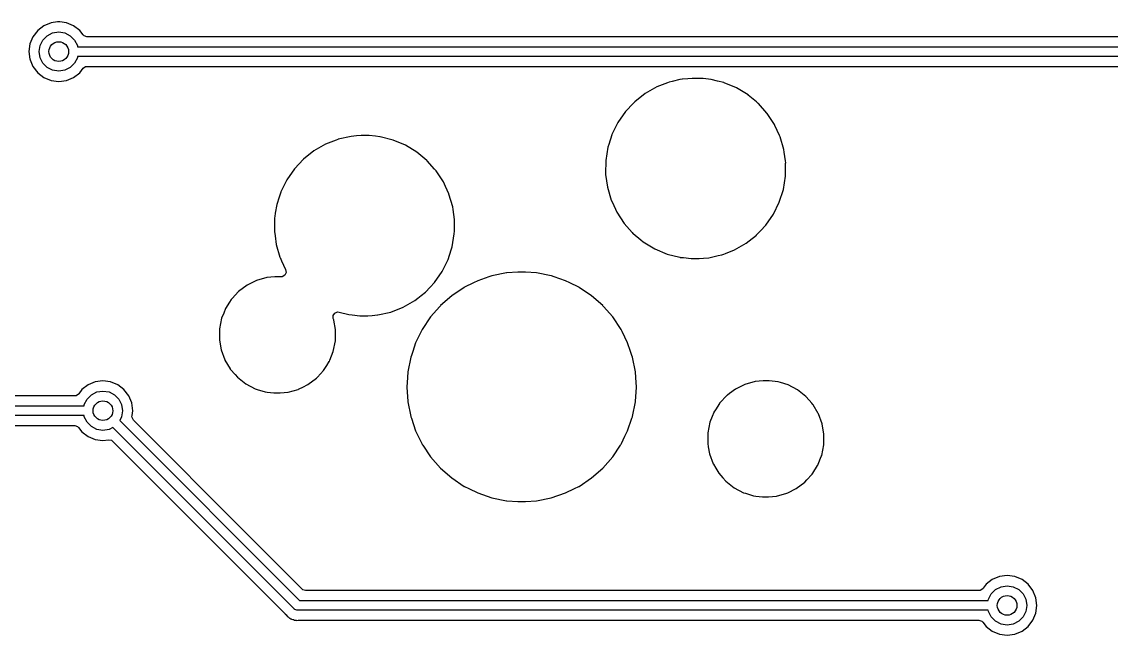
# Model space of a CAD drawing. Extents: x 0.6 to 14.8, y -5.2 to -0.6.
# Drawn here: x 4.896 to 5.768, y -2.453 to -1.962 of the extents above; entities that cross this region are included whole.
import ezdxf

# ---------------------------------------------------------------- set-up
doc = ezdxf.new("R2010")
doc.units = 0
doc.header["$MEASUREMENT"] = 0
doc.layers.add('BLACK', color=7, linetype='CONTINUOUS')

msp = doc.modelspace()

# ---------------------------------------------------------------- linework, layer by layer
at = {"layer": 'BLACK', "linetype": 'CONTINUOUS'}
for p, q in [((4.91903, -1.96319), (4.91327, -1.96557)), ((4.92419, -1.96251), (4.91903, -1.96319)), ((4.92494, -1.96241), (4.92419, -1.96251)), ((4.9252, -1.96237), (4.92494, -1.96241)), ((4.92545, -1.96241), (4.9252, -1.96237)), ((4.9262, -1.96251), (4.92545, -1.96241)), ((4.93137, -1.96319), (4.9262, -1.96251)), ((4.93712, -1.96557), (4.93137, -1.96319)), ((4.90834, -1.96936), (4.90455, -1.9743)), ((4.91327, -1.96557), (4.90834, -1.96936)), ((4.91594, -1.97348), (4.92033, -1.97124)), ((4.92033, -1.97124), (4.9252, -1.97047)), ((4.9252, -1.97047), (4.93006, -1.97124)), ((4.93006, -1.97124), (4.93445, -1.97348)), ((4.94206, -1.96936), (4.93712, -1.96557)), ((4.94475, -1.97286), (4.94206, -1.96936)), ((4.90216, -1.98005), (4.90135, -1.98622)), ((4.90455, -1.9743), (4.90216, -1.98005)), ((4.91022, -1.98135), (4.91246, -1.97696)), ((4.91246, -1.97696), (4.91594, -1.97348)), ((4.93445, -1.97348), (4.93794, -1.97696)), ((4.93794, -1.97696), (4.94017, -1.98135)), ((4.94555, -1.97365), (4.94475, -1.97286)), ((4.94784, -1.97439), (4.94555, -1.97365)), ((5.85827, -1.97439), (4.94784, -1.97439)), ((4.90135, -1.98622), (4.90216, -1.99239)), ((4.90945, -1.98622), (4.91022, -1.98135)), ((4.91022, -1.99109), (4.90945, -1.98622)), ((4.94017, -1.98135), (4.94032, -1.98228)), ((4.94032, -1.98228), (6.77621, -1.98228)), ((4.90216, -1.99239), (4.90226, -1.99263)), ((4.90226, -1.99263), (4.90238, -1.99291)), ((4.90238, -1.99291), (4.90455, -1.99814)), ((4.90455, -1.99814), (4.90834, -2.00308)), ((4.91246, -1.99548), (4.91022, -1.99109)), ((4.91594, -1.99896), (4.91246, -1.99548)), ((4.93794, -1.99548), (4.93445, -1.99896)), ((4.94017, -1.99109), (4.93794, -1.99548)), ((4.94032, -1.99016), (4.94017, -1.99109)), ((6.77621, -1.99016), (4.94032, -1.99016)), ((4.94475, -1.99958), (4.94673, -1.99821)), ((4.94673, -1.99821), (4.94784, -1.99805)), ((4.94784, -1.99805), (5.85827, -1.99805)), ((4.90834, -2.00308), (4.91327, -2.00687)), ((4.91327, -2.00687), (4.91903, -2.00925)), ((4.92033, -2.0012), (4.91594, -1.99896)), ((4.9252, -2.00197), (4.92033, -2.0012)), ((4.93006, -2.0012), (4.9252, -2.00197)), ((4.93445, -1.99896), (4.93006, -2.0012)), ((4.93137, -2.00925), (4.93712, -2.00687)), ((4.93712, -2.00687), (4.94206, -2.00308)), ((4.94206, -2.00308), (4.94475, -1.99958)), ((4.91903, -2.00925), (4.9252, -2.01007)), ((4.9252, -2.01007), (4.93137, -2.00925)), ((5.40434, -2.01447), (5.39504, -2.01979)), ((5.41284, -2.01117), (5.40434, -2.01447)), ((5.41419, -2.01064), (5.41284, -2.01117)), ((5.41432, -2.01059), (5.41419, -2.01064)), ((5.41419, -2.01064), (5.41419, -2.01064)), ((5.41678, -2.01003), (5.41432, -2.01059)), ((5.42286, -2.00866), (5.41678, -2.01003)), ((5.42477, -2.00823), (5.42286, -2.00866)), ((5.42491, -2.00821), (5.42477, -2.00823)), ((5.42916, -2.0079), (5.42491, -2.00821)), ((5.42491, -2.00821), (5.42491, -2.00821)), ((5.43273, -2.00763), (5.42916, -2.0079)), ((5.4391, -2.00763), (5.43273, -2.00763)), ((5.44136, -2.00786), (5.4391, -2.00763)), ((5.44786, -2.00852), (5.44136, -2.00786)), ((5.448, -2.00853), (5.44786, -2.00852)), ((5.44786, -2.00852), (5.44786, -2.00852)), ((5.45296, -2.00979), (5.448, -2.00853)), ((5.45799, -2.01107), (5.45296, -2.00979)), ((5.45838, -2.01117), (5.45799, -2.01107)), ((5.46826, -2.01531), (5.45838, -2.01117)), ((5.47742, -2.02087), (5.46826, -2.01531)), ((5.39504, -2.01979), (5.38663, -2.02642)), ((5.47753, -2.02096), (5.47742, -2.02087)), ((5.48422, -2.02652), (5.47753, -2.02096)), ((5.38537, -2.02775), (5.37965, -2.03383)), ((5.38663, -2.02642), (5.38537, -2.02775)), ((5.48565, -2.02771), (5.48422, -2.02652)), ((5.48575, -2.02782), (5.48565, -2.02771)), ((5.49248, -2.03537), (5.48575, -2.02782)), ((5.48575, -2.02782), (5.48575, -2.02782)), ((5.37929, -2.03422), (5.37318, -2.04302)), ((5.37965, -2.03383), (5.37929, -2.03422)), ((5.49279, -2.03571), (5.49248, -2.03537)), ((5.49287, -2.03583), (5.49279, -2.03571)), ((5.49391, -2.03742), (5.49287, -2.03583)), ((5.49287, -2.03583), (5.49287, -2.03583)), ((5.49866, -2.04466), (5.49391, -2.03742)), ((5.37318, -2.04302), (5.36844, -2.05263)), ((5.499, -2.0454), (5.49866, -2.04466)), ((5.50267, -2.05336), (5.499, -2.0454)), ((5.14751, -2.057), (5.13901, -2.06031)), ((5.14886, -2.05648), (5.14751, -2.057)), ((5.14899, -2.05643), (5.14886, -2.05648)), ((5.14886, -2.05648), (5.14886, -2.05648)), ((5.15944, -2.05406), (5.14899, -2.05643)), ((5.15958, -2.05405), (5.15944, -2.05406)), ((5.16383, -2.05374), (5.15958, -2.05405)), ((5.15958, -2.05405), (5.15958, -2.05405)), ((5.1674, -2.05347), (5.16383, -2.05374)), ((5.17378, -2.05347), (5.1674, -2.05347)), ((5.17892, -2.05399), (5.17378, -2.05347)), ((5.18253, -2.05435), (5.17892, -2.05399)), ((5.18267, -2.05437), (5.18253, -2.05435)), ((5.18253, -2.05435), (5.18253, -2.05435)), ((5.19305, -2.057), (5.18267, -2.05437)), ((5.20293, -2.06115), (5.19305, -2.057)), ((5.3684, -2.05277), (5.36592, -2.06051)), ((5.36844, -2.05263), (5.3684, -2.05277)), ((5.50314, -2.05439), (5.50267, -2.05336)), ((5.50614, -2.06468), (5.50314, -2.05439)), ((5.12971, -2.06562), (5.1213, -2.07226)), ((5.13901, -2.06031), (5.12971, -2.06562)), ((5.21209, -2.0667), (5.20293, -2.06115)), ((5.2122, -2.06679), (5.21209, -2.0667)), ((5.22015, -2.0734), (5.2122, -2.06679)), ((5.36518, -2.06283), (5.36346, -2.0734)), ((5.36592, -2.06051), (5.36518, -2.06283)), ((5.50641, -2.06663), (5.50614, -2.06468)), ((5.50736, -2.07366), (5.50641, -2.06663)), ((5.1213, -2.07226), (5.11396, -2.08006)), ((5.22033, -2.07355), (5.22015, -2.0734)), ((5.22042, -2.07366), (5.22033, -2.07355)), ((5.22624, -2.08018), (5.22042, -2.07366)), ((5.22042, -2.07366), (5.22042, -2.07366)), ((5.36346, -2.0734), (5.36332, -2.08411)), ((5.50759, -2.07529), (5.50736, -2.07366)), ((5.50745, -2.08557), (5.50758, -2.07543)), ((5.50758, -2.07543), (5.50759, -2.07529)), ((5.11396, -2.08006), (5.10785, -2.08886)), ((5.22746, -2.08154), (5.22624, -2.08018)), ((5.22914, -2.08411), (5.22746, -2.08154)), ((5.23333, -2.0905), (5.22914, -2.08411)), ((5.36332, -2.08411), (5.36334, -2.08426)), ((5.36334, -2.08426), (5.36338, -2.08459)), ((5.36334, -2.08426), (5.36334, -2.08426)), ((5.36338, -2.08459), (5.36476, -2.09473)), ((5.50745, -2.086), (5.50745, -2.08557)), ((5.10785, -2.08886), (5.10312, -2.09847)), ((5.23507, -2.09428), (5.23333, -2.0905)), ((5.23774, -2.10006), (5.23507, -2.09428)), ((5.50572, -2.09657), (5.50745, -2.086)), ((5.10176, -2.1027), (5.09985, -2.10867)), ((5.10307, -2.0986), (5.10176, -2.1027)), ((5.10312, -2.09847), (5.10307, -2.0986)), ((5.23782, -2.10023), (5.23774, -2.10006)), ((5.24081, -2.11051), (5.23782, -2.10023)), ((5.36476, -2.09473), (5.36776, -2.10501)), ((5.50246, -2.10677), (5.50572, -2.09657)), ((5.09985, -2.10867), (5.09873, -2.11552)), ((5.24108, -2.11251), (5.24081, -2.11051)), ((5.36776, -2.10501), (5.36782, -2.10514)), ((5.36782, -2.10514), (5.36782, -2.10514)), ((5.36782, -2.10514), (5.36873, -2.10711)), ((5.36873, -2.10711), (5.37224, -2.11474)), ((5.49772, -2.11638), (5.50246, -2.10677)), ((5.09813, -2.11938), (5.09809, -2.12199)), ((5.09832, -2.11809), (5.09813, -2.11924)), ((5.09813, -2.11924), (5.09813, -2.11938)), ((5.09813, -2.11938), (5.09813, -2.11938)), ((5.09873, -2.11552), (5.09832, -2.11809)), ((5.24217, -2.12047), (5.24108, -2.11251)), ((5.24226, -2.12113), (5.24217, -2.12047)), ((5.37224, -2.11474), (5.37812, -2.1237)), ((5.49161, -2.12518), (5.49772, -2.11638)), ((5.09809, -2.12199), (5.09799, -2.12995)), ((5.24214, -2.1301), (5.24226, -2.12127)), ((5.24226, -2.12127), (5.24226, -2.12113)), ((5.37812, -2.1237), (5.37821, -2.1238)), ((5.37821, -2.1238), (5.37821, -2.1238)), ((5.37821, -2.1238), (5.38471, -2.13108)), ((5.48428, -2.13298), (5.4877, -2.12934)), ((5.4877, -2.12934), (5.49152, -2.12529)), ((5.49152, -2.12529), (5.49161, -2.12518)), ((5.49152, -2.12529), (5.49152, -2.12529)), ((5.09799, -2.12995), (5.09801, -2.13009)), ((5.09801, -2.13009), (5.09801, -2.13009)), ((5.09801, -2.13009), (5.0985, -2.13374)), ((5.0985, -2.13374), (5.09943, -2.14056)), ((5.2404, -2.14241), (5.24207, -2.1321)), ((5.24207, -2.1321), (5.24209, -2.13198)), ((5.24209, -2.13198), (5.24212, -2.13184)), ((5.24209, -2.13198), (5.24209, -2.13198)), ((5.24212, -2.13184), (5.24214, -2.1301)), ((5.38471, -2.13108), (5.38525, -2.13169)), ((5.38525, -2.13169), (5.38536, -2.13178)), ((5.38536, -2.13178), (5.38536, -2.13178)), ((5.38536, -2.13178), (5.39157, -2.13694)), ((5.39157, -2.13694), (5.39348, -2.13854)), ((5.47586, -2.13961), (5.47831, -2.13768)), ((5.47831, -2.13768), (5.48416, -2.13307)), ((5.48416, -2.13307), (5.48428, -2.13298)), ((5.09943, -2.14056), (5.10243, -2.15085)), ((5.23713, -2.15261), (5.23961, -2.14486)), ((5.23961, -2.14486), (5.24035, -2.14255)), ((5.24035, -2.14255), (5.2404, -2.14241)), ((5.39348, -2.13854), (5.40264, -2.14409)), ((5.40264, -2.14409), (5.41252, -2.14824)), ((5.45945, -2.1477), (5.46656, -2.14493)), ((5.46656, -2.14493), (5.47586, -2.13961)), ((5.10243, -2.15085), (5.10249, -2.15098)), ((5.10249, -2.15098), (5.10249, -2.15098)), ((5.10249, -2.15098), (5.10368, -2.15356)), ((5.10368, -2.15356), (5.10692, -2.16057)), ((5.23239, -2.16222), (5.23713, -2.15261)), ((5.41252, -2.14824), (5.4229, -2.15087)), ((5.4229, -2.15087), (5.42305, -2.15089)), ((5.42305, -2.15089), (5.42305, -2.15089)), ((5.42305, -2.15089), (5.42561, -2.15114)), ((5.42561, -2.15114), (5.4318, -2.15177)), ((5.4318, -2.15177), (5.43817, -2.15177)), ((5.43817, -2.15177), (5.44174, -2.1515)), ((5.44174, -2.1515), (5.44599, -2.15119)), ((5.44599, -2.15119), (5.44613, -2.15118)), ((5.44599, -2.15119), (5.44599, -2.15119)), ((5.44613, -2.15118), (5.45345, -2.14952)), ((5.45345, -2.14952), (5.45644, -2.14884)), ((5.45644, -2.14884), (5.45658, -2.14881)), ((5.45658, -2.14881), (5.45797, -2.14827)), ((5.45797, -2.14827), (5.45945, -2.1477)), ((5.10747, -2.16308), (5.10645, -2.16526)), ((5.10692, -2.16057), (5.10699, -2.1607)), ((5.10699, -2.1607), (5.10701, -2.16072)), ((5.10701, -2.16072), (5.10747, -2.16308)), ((5.22629, -2.17102), (5.23239, -2.16222)), ((5.28405, -2.16338), (5.27226, -2.16572)), ((5.28418, -2.16337), (5.28405, -2.16338)), ((5.29299, -2.16279), (5.28418, -2.16337)), ((5.28418, -2.16337), (5.28418, -2.16337)), ((5.29305, -2.16279), (5.29299, -2.16279)), ((5.29299, -2.16279), (5.29299, -2.16279)), ((5.29906, -2.16279), (5.29305, -2.16279)), ((5.29912, -2.16279), (5.29906, -2.16279)), ((5.30793, -2.16337), (5.29912, -2.16279)), ((5.29912, -2.16279), (5.29912, -2.16279)), ((5.30806, -2.16338), (5.30793, -2.16337)), ((5.30793, -2.16337), (5.30793, -2.16337)), ((5.31985, -2.16572), (5.30806, -2.16338)), ((5.07604, -2.17316), (5.06919, -2.17827)), ((5.0837, -2.16938), (5.07604, -2.17316)), ((5.09192, -2.16706), (5.0837, -2.16938)), ((5.09826, -2.16648), (5.09192, -2.16706)), ((5.10319, -2.16648), (5.09826, -2.16648)), ((5.10331, -2.16649), (5.10319, -2.16648)), ((5.10337, -2.1665), (5.10331, -2.16649)), ((5.10434, -2.16643), (5.10337, -2.1665)), ((5.10645, -2.16526), (5.10434, -2.16643)), ((5.22278, -2.17474), (5.22619, -2.17112)), ((5.22619, -2.17112), (5.22629, -2.17102)), ((5.22619, -2.17112), (5.22619, -2.17112)), ((5.25751, -2.17124), (5.25019, -2.17485)), ((5.26087, -2.16959), (5.25751, -2.17124)), ((5.2699, -2.16652), (5.26087, -2.16959)), ((5.27213, -2.16576), (5.2699, -2.16652)), ((5.27226, -2.16572), (5.27213, -2.16576)), ((5.27213, -2.16576), (5.27213, -2.16576)), ((5.31997, -2.16576), (5.31985, -2.16572)), ((5.32221, -2.16652), (5.31997, -2.16576)), ((5.31997, -2.16576), (5.31997, -2.16576)), ((5.33124, -2.16959), (5.32221, -2.16652)), ((5.33459, -2.17124), (5.33124, -2.16959)), ((5.34191, -2.17485), (5.33459, -2.17124)), ((5.06907, -2.1784), (5.06431, -2.18355)), ((5.06919, -2.17827), (5.06907, -2.1784)), ((5.21294, -2.18356), (5.21552, -2.18152)), ((5.21552, -2.18152), (5.21895, -2.17882)), ((5.21895, -2.17882), (5.22278, -2.17474)), ((5.24008, -2.18159), (5.23104, -2.18952)), ((5.25008, -2.17491), (5.24008, -2.18159)), ((5.25019, -2.17485), (5.25008, -2.17491)), ((5.25019, -2.17485), (5.25019, -2.17485)), ((5.34203, -2.17491), (5.34191, -2.17485)), ((5.34191, -2.17485), (5.34191, -2.17485)), ((5.35203, -2.18159), (5.34203, -2.17491)), ((5.36107, -2.18952), (5.35203, -2.18159)), ((5.06206, -2.18666), (5.05884, -2.19177)), ((5.0633, -2.18469), (5.06206, -2.18666)), ((5.06339, -2.18454), (5.0633, -2.18469)), ((5.0633, -2.18469), (5.0633, -2.18469)), ((5.06431, -2.18355), (5.06339, -2.18454)), ((5.20124, -2.19077), (5.21054, -2.18545)), ((5.21054, -2.18545), (5.21294, -2.18356)), ((5.23048, -2.19015), (5.22311, -2.19856)), ((5.23095, -2.18962), (5.23048, -2.19015)), ((5.23104, -2.18952), (5.23095, -2.18962)), ((5.36116, -2.18962), (5.36107, -2.18952)), ((5.36163, -2.19015), (5.36116, -2.18962)), ((5.369, -2.19856), (5.36163, -2.19015)), ((5.05737, -2.19544), (5.05567, -2.1997)), ((5.05877, -2.19193), (5.05737, -2.19544)), ((5.05884, -2.19177), (5.05877, -2.19193)), ((5.05877, -2.19193), (5.05877, -2.19193)), ((5.14504, -2.19744), (5.14637, -2.19544)), ((5.14513, -2.19985), (5.14504, -2.19744)), ((5.14637, -2.19544), (5.14863, -2.1946)), ((5.14863, -2.1946), (5.14975, -2.19472)), ((5.14975, -2.19472), (5.15757, -2.19671)), ((5.15757, -2.19671), (5.15772, -2.19672)), ((5.15772, -2.19672), (5.15772, -2.19672)), ((5.15772, -2.19672), (5.16028, -2.19698)), ((5.16028, -2.19698), (5.16647, -2.1976)), ((5.16647, -2.1976), (5.17284, -2.1976)), ((5.17284, -2.1976), (5.17641, -2.19734)), ((5.17641, -2.19734), (5.18066, -2.19702)), ((5.18066, -2.19702), (5.1808, -2.19701)), ((5.18066, -2.19702), (5.18066, -2.19702)), ((5.1808, -2.19701), (5.19125, -2.19465)), ((5.19125, -2.19465), (5.20124, -2.19077)), ((5.22311, -2.19856), (5.21642, -2.20856)), ((5.37568, -2.20856), (5.369, -2.19856)), ((5.054, -2.20808), (5.05395, -2.21233)), ((5.05567, -2.1997), (5.054, -2.20808)), ((5.14551, -2.20088), (5.14513, -2.19985)), ((5.14554, -2.20105), (5.14551, -2.20088)), ((5.14683, -2.20856), (5.14554, -2.20105)), ((5.05394, -2.21299), (5.05389, -2.21662)), ((5.05389, -2.21662), (5.05392, -2.2168)), ((5.05392, -2.2168), (5.05429, -2.21891)), ((5.05392, -2.2168), (5.05392, -2.2168)), ((5.05395, -2.21233), (5.05394, -2.21299)), ((5.14696, -2.20929), (5.14683, -2.20856)), ((5.14684, -2.21784), (5.14694, -2.21033)), ((5.14694, -2.21033), (5.14695, -2.20947)), ((5.14695, -2.20947), (5.14696, -2.20929)), ((5.14695, -2.20947), (5.14695, -2.20947)), ((5.21555, -2.21034), (5.2111, -2.21935)), ((5.21637, -2.20868), (5.21555, -2.21034)), ((5.21642, -2.20856), (5.21637, -2.20868)), ((5.21637, -2.20868), (5.21637, -2.20868)), ((5.37574, -2.20868), (5.37568, -2.20856)), ((5.37656, -2.21034), (5.37574, -2.20868)), ((5.37574, -2.20868), (5.37574, -2.20868)), ((5.381, -2.21935), (5.37656, -2.21034)), ((5.05429, -2.21891), (5.05534, -2.22504)), ((5.05534, -2.22504), (5.0583, -2.23305)), ((5.14518, -2.22621), (5.14684, -2.21784)), ((5.2111, -2.21935), (5.20878, -2.22621)), ((5.38333, -2.22621), (5.381, -2.21935)), ((5.0583, -2.23305), (5.05839, -2.2332)), ((5.05839, -2.2332), (5.05839, -2.2332)), ((5.05839, -2.2332), (5.06246, -2.24005)), ((5.13988, -2.23753), (5.14192, -2.2343)), ((5.14192, -2.2343), (5.14201, -2.23415)), ((5.14201, -2.23415), (5.14239, -2.2332)), ((5.14239, -2.2332), (5.14511, -2.22638)), ((5.14511, -2.22638), (5.14518, -2.22621)), ((5.20724, -2.23074), (5.20489, -2.24254)), ((5.2077, -2.22939), (5.20724, -2.23074)), ((5.20878, -2.22621), (5.2077, -2.22939)), ((5.38441, -2.22939), (5.38333, -2.22621)), ((5.38487, -2.23074), (5.38441, -2.22939)), ((5.38722, -2.24254), (5.38487, -2.23074)), ((5.06246, -2.24005), (5.06266, -2.24039)), ((5.06266, -2.24039), (5.06278, -2.24053)), ((5.06278, -2.24053), (5.06278, -2.24053)), ((5.06278, -2.24053), (5.06652, -2.24479)), ((5.13255, -2.24668), (5.13733, -2.2415)), ((5.13733, -2.2415), (5.13745, -2.24137)), ((5.13733, -2.2415), (5.13733, -2.2415)), ((5.13745, -2.24137), (5.13988, -2.23753)), ((5.20488, -2.24266), (5.20434, -2.25101)), ((5.20489, -2.24254), (5.20488, -2.24266)), ((5.20488, -2.24266), (5.20488, -2.24266)), ((5.38722, -2.24266), (5.38722, -2.24254)), ((5.38777, -2.25101), (5.38722, -2.24266)), ((5.38722, -2.24266), (5.38722, -2.24266)), ((4.95446, -2.25059), (4.94871, -2.25297)), ((4.96063, -2.24978), (4.95446, -2.25059)), ((4.9668, -2.25059), (4.96063, -2.24978)), ((4.97255, -2.25297), (4.9668, -2.25059)), ((5.06652, -2.24479), (5.0683, -2.24681)), ((5.0683, -2.24681), (5.075, -2.2521)), ((5.12481, -2.25275), (5.13166, -2.24764)), ((5.13166, -2.24764), (5.13255, -2.24668)), ((5.20434, -2.25101), (5.20411, -2.25454)), ((5.388, -2.25454), (5.38777, -2.25101)), ((5.48318, -2.25023), (5.47496, -2.25255)), ((5.48952, -2.24965), (5.48318, -2.25023)), ((5.49445, -2.24965), (5.48952, -2.24965)), ((5.49924, -2.25021), (5.49445, -2.24965)), ((5.50121, -2.25044), (5.49924, -2.25021)), ((5.50139, -2.25047), (5.50121, -2.25044)), ((5.50121, -2.25044), (5.50121, -2.25044)), ((5.50156, -2.25052), (5.50139, -2.25047)), ((5.50353, -2.25113), (5.50156, -2.25052)), ((5.50156, -2.25052), (5.50156, -2.25052)), ((5.50955, -2.253), (5.50353, -2.25113)), ((4.94108, -2.26027), (4.93909, -2.26163)), ((4.94124, -2.26005), (4.94108, -2.26027)), ((4.94377, -2.25676), (4.94124, -2.26005)), ((4.94871, -2.25297), (4.94377, -2.25676)), ((4.95137, -2.26088), (4.95576, -2.25864)), ((4.95576, -2.25864), (4.96063, -2.25787)), ((4.96063, -2.25787), (4.9655, -2.25864)), ((4.9655, -2.25864), (4.96989, -2.26088)), ((4.97749, -2.25676), (4.97255, -2.25297)), ((4.98128, -2.2617), (4.97749, -2.25676)), ((5.075, -2.2521), (5.08256, -2.25608)), ((5.08256, -2.25608), (5.08418, -2.25658)), ((5.08418, -2.25658), (5.09055, -2.25856)), ((5.09055, -2.25856), (5.09055, -2.25856)), ((5.09055, -2.25856), (5.09072, -2.25861)), ((5.09072, -2.25861), (5.0909, -2.25863)), ((5.0909, -2.25863), (5.0909, -2.25863)), ((5.0909, -2.25863), (5.09232, -2.2588)), ((5.09232, -2.2588), (5.09766, -2.25943)), ((5.09766, -2.25943), (5.10259, -2.25943)), ((5.10259, -2.25943), (5.10893, -2.25885)), ((5.10893, -2.25885), (5.11715, -2.25653)), ((5.11715, -2.25653), (5.11736, -2.25643)), ((5.11736, -2.25643), (5.12119, -2.25454)), ((5.12119, -2.25454), (5.12437, -2.25297)), ((5.12437, -2.25297), (5.12481, -2.25275)), ((5.20411, -2.25454), (5.20411, -2.25467)), ((5.20411, -2.25467), (5.20488, -2.26631)), ((5.38723, -2.26631), (5.38799, -2.25467)), ((5.38799, -2.25467), (5.388, -2.25454)), ((5.46252, -2.25989), (5.46094, -2.26107)), ((5.4673, -2.25632), (5.46252, -2.25989)), ((5.47378, -2.25313), (5.4673, -2.25632)), ((5.4748, -2.25263), (5.47378, -2.25313)), ((5.47496, -2.25255), (5.4748, -2.25263)), ((5.4748, -2.25263), (5.4748, -2.25263)), ((5.5171, -2.25698), (5.50955, -2.253)), ((5.52381, -2.26226), (5.5171, -2.25698)), ((4.93799, -2.26179), (4.63701, -2.26179)), ((4.93909, -2.26163), (4.93799, -2.26179)), ((4.94551, -2.26969), (4.94565, -2.26876)), ((4.94565, -2.26876), (4.94789, -2.26437)), ((4.94789, -2.26437), (4.95137, -2.26088)), ((4.96989, -2.26088), (4.97337, -2.26437)), ((4.97337, -2.26437), (4.97561, -2.26876)), ((4.97561, -2.26876), (4.97638, -2.27362)), ((4.98366, -2.26745), (4.98128, -2.2617)), ((4.98448, -2.27362), (4.98366, -2.26745)), ((5.20488, -2.26631), (5.20489, -2.26654)), ((5.20489, -2.26654), (5.20724, -2.27834)), ((5.38487, -2.27834), (5.38722, -2.26654)), ((5.38722, -2.26654), (5.38723, -2.26631)), ((5.45456, -2.26786), (5.45138, -2.27289)), ((5.45465, -2.26771), (5.45456, -2.26786)), ((5.45456, -2.26786), (5.45456, -2.26786)), ((5.45489, -2.26745), (5.45465, -2.26771)), ((5.46033, -2.26157), (5.45489, -2.26745)), ((5.46045, -2.26143), (5.46033, -2.26157)), ((5.46094, -2.26107), (5.46045, -2.26143)), ((5.52393, -2.2624), (5.52381, -2.26226)), ((5.52859, -2.26771), (5.52393, -2.2624)), ((5.52944, -2.26869), (5.52859, -2.26771)), ((5.52954, -2.26884), (5.52944, -2.26869)), ((5.53372, -2.27587), (5.52954, -2.26884)), ((5.52954, -2.26884), (5.52954, -2.26884)), ((4.94551, -2.27756), (4.38189, -2.27756)), ((4.38352, -2.26969), (4.94551, -2.26969)), ((4.94565, -2.27849), (4.94551, -2.27756)), ((4.97638, -2.27362), (4.97561, -2.27849)), ((4.9839, -2.278), (4.98397, -2.27745)), ((4.98397, -2.27745), (4.98448, -2.27362)), ((5.45003, -2.2751), (5.44874, -2.27834)), ((5.4501, -2.27493), (5.45003, -2.2751)), ((5.45003, -2.2751), (5.45003, -2.2751)), ((5.45138, -2.27289), (5.4501, -2.27493)), ((5.53381, -2.27603), (5.53372, -2.27587)), ((5.53372, -2.27587), (5.53372, -2.27587)), ((5.53677, -2.28404), (5.53381, -2.27603)), ((4.44902, -2.28545), (4.93799, -2.28545)), ((4.93799, -2.28545), (4.94028, -2.2862)), ((4.94028, -2.2862), (4.94108, -2.28698)), ((4.94789, -2.28288), (4.94565, -2.27849)), ((4.95137, -2.28636), (4.94789, -2.28288)), ((4.95576, -2.2886), (4.95137, -2.28636)), ((4.97561, -2.27849), (4.97407, -2.2815)), ((4.97407, -2.2815), (5.1181, -2.42553)), ((4.98391, -2.27912), (4.9839, -2.278)), ((4.98501, -2.28127), (4.98391, -2.27912)), ((5.07629, -2.37255), (4.98501, -2.28127)), ((5.20724, -2.27834), (5.20728, -2.27846)), ((5.20728, -2.27846), (5.20728, -2.27846)), ((5.20728, -2.27846), (5.20771, -2.27974)), ((5.20771, -2.27974), (5.2111, -2.28973)), ((5.381, -2.28973), (5.38439, -2.27974)), ((5.38439, -2.27974), (5.38483, -2.27846)), ((5.38483, -2.27846), (5.38487, -2.27834)), ((5.38483, -2.27846), (5.38483, -2.27846)), ((5.44693, -2.28286), (5.44526, -2.29124)), ((5.44874, -2.27834), (5.44693, -2.28286)), ((5.53822, -2.29246), (5.53677, -2.28404)), ((4.94108, -2.28698), (4.94377, -2.29048)), ((4.94377, -2.29048), (4.94871, -2.29427)), ((4.94871, -2.29427), (4.95446, -2.29666)), ((4.96063, -2.28937), (4.95576, -2.2886)), ((4.9655, -2.2886), (4.96063, -2.28937)), ((4.96851, -2.28707), (4.9655, -2.2886)), ((5.11369, -2.43225), (4.96851, -2.28707)), ((5.2111, -2.28973), (5.21327, -2.29412)), ((5.21327, -2.29412), (5.21615, -2.29996)), ((5.37604, -2.29978), (5.37884, -2.29412)), ((5.37884, -2.29412), (5.381, -2.28973)), ((5.44524, -2.29285), (5.44517, -2.2982)), ((5.44526, -2.29124), (5.44524, -2.29285)), ((5.5381, -2.301), (5.53818, -2.29529)), ((5.53818, -2.29529), (5.53821, -2.29264)), ((5.53821, -2.29264), (5.53822, -2.29246)), ((5.53821, -2.29264), (5.53821, -2.29264)), ((4.95446, -2.29666), (4.96063, -2.29747)), ((4.96063, -2.29747), (4.96501, -2.29689)), ((4.96501, -2.29689), (4.96738, -2.29733)), ((4.96738, -2.29733), (4.96828, -2.298)), ((4.96828, -2.298), (5.10662, -2.43634)), ((5.21615, -2.29996), (5.21642, -2.30051)), ((5.21642, -2.30051), (5.21649, -2.30062)), ((5.21649, -2.30062), (5.21649, -2.30062)), ((5.21649, -2.30062), (5.21687, -2.30118)), ((5.21687, -2.30118), (5.22311, -2.31051)), ((5.369, -2.31051), (5.37524, -2.30118)), ((5.37524, -2.30118), (5.37561, -2.30062)), ((5.37561, -2.30062), (5.37568, -2.30051)), ((5.37561, -2.30062), (5.37561, -2.30062)), ((5.37568, -2.30051), (5.37596, -2.29996)), ((5.37596, -2.29996), (5.37604, -2.29978)), ((5.44517, -2.2982), (5.44515, -2.29978)), ((5.44515, -2.29978), (5.44518, -2.29996)), ((5.44518, -2.29996), (5.44561, -2.30243)), ((5.44518, -2.29996), (5.44518, -2.29996)), ((5.44561, -2.30243), (5.4466, -2.3082)), ((5.53644, -2.30938), (5.5381, -2.301)), ((5.22311, -2.31051), (5.23104, -2.31956)), ((5.36107, -2.31956), (5.369, -2.31051)), ((5.4466, -2.3082), (5.44955, -2.31622)), ((5.53365, -2.31637), (5.53603, -2.31041)), ((5.53603, -2.31041), (5.53644, -2.30938)), ((5.23104, -2.31956), (5.24008, -2.32749)), ((5.35203, -2.32749), (5.36107, -2.31956)), ((5.44955, -2.31622), (5.44965, -2.31637)), ((5.44965, -2.31637), (5.44965, -2.31637)), ((5.44965, -2.31637), (5.45154, -2.31956)), ((5.45154, -2.31956), (5.45392, -2.32356)), ((5.52924, -2.3237), (5.53318, -2.31746)), ((5.53318, -2.31746), (5.53327, -2.31731)), ((5.53327, -2.31731), (5.53365, -2.31637)), ((5.24008, -2.32749), (5.25008, -2.33417)), ((5.34203, -2.33417), (5.35203, -2.32749)), ((5.45392, -2.32356), (5.45404, -2.32369)), ((5.45404, -2.32369), (5.45404, -2.32369)), ((5.45404, -2.32369), (5.4573, -2.3274)), ((5.4573, -2.3274), (5.45955, -2.32998)), ((5.45955, -2.32998), (5.46626, -2.33527)), ((5.52292, -2.33081), (5.5245, -2.32909)), ((5.5245, -2.32909), (5.52859, -2.32467)), ((5.52859, -2.32467), (5.52871, -2.32454)), ((5.52859, -2.32467), (5.52859, -2.32467)), ((5.52871, -2.32454), (5.52924, -2.3237)), ((5.25008, -2.33417), (5.25019, -2.33423)), ((5.25019, -2.33423), (5.25019, -2.33423)), ((5.25019, -2.33423), (5.25363, -2.33592)), ((5.25363, -2.33592), (5.26087, -2.33949)), ((5.33124, -2.33949), (5.33848, -2.33592)), ((5.33848, -2.33592), (5.34191, -2.33423)), ((5.34191, -2.33423), (5.34203, -2.33417)), ((5.34191, -2.33423), (5.34191, -2.33423)), ((5.46626, -2.33527), (5.47382, -2.33924)), ((5.50922, -2.3393), (5.51591, -2.336)), ((5.51591, -2.336), (5.51607, -2.33592)), ((5.51591, -2.336), (5.51591, -2.336)), ((5.51607, -2.33592), (5.52292, -2.33081)), ((5.26087, -2.33949), (5.27226, -2.34335)), ((5.27226, -2.34335), (5.28405, -2.3457)), ((5.28405, -2.3457), (5.28418, -2.34571)), ((5.28418, -2.34571), (5.28418, -2.34571)), ((5.28418, -2.34571), (5.29299, -2.34629)), ((5.29299, -2.34629), (5.29299, -2.34629)), ((5.29299, -2.34629), (5.29305, -2.34629)), ((5.29305, -2.34629), (5.29906, -2.34629)), ((5.29906, -2.34629), (5.29912, -2.34629)), ((5.29912, -2.34629), (5.30793, -2.34571)), ((5.29912, -2.34629), (5.29912, -2.34629)), ((5.30793, -2.34571), (5.30806, -2.3457)), ((5.30793, -2.34571), (5.30793, -2.34571)), ((5.30806, -2.3457), (5.31985, -2.34335)), ((5.31985, -2.34335), (5.33124, -2.33949)), ((5.47382, -2.33924), (5.47544, -2.33975)), ((5.47544, -2.33975), (5.48181, -2.34172)), ((5.48181, -2.34172), (5.48181, -2.34172)), ((5.48181, -2.34172), (5.48198, -2.34178)), ((5.48198, -2.34178), (5.48216, -2.3418)), ((5.48216, -2.3418), (5.48216, -2.3418)), ((5.48216, -2.3418), (5.48358, -2.34197)), ((5.48358, -2.34197), (5.48891, -2.3426)), ((5.48891, -2.3426), (5.49385, -2.3426)), ((5.49385, -2.3426), (5.50019, -2.34202)), ((5.50019, -2.34202), (5.50841, -2.3397)), ((5.50841, -2.3397), (5.50922, -2.3393)), ((5.12023, -2.41649), (5.07629, -2.37255)), ((5.67312, -2.40881), (5.66818, -2.4126)), ((5.67887, -2.40643), (5.67312, -2.40881)), ((5.68504, -2.40562), (5.67887, -2.40643)), ((5.69121, -2.40643), (5.68504, -2.40562)), ((5.69696, -2.40881), (5.69121, -2.40643)), ((5.7019, -2.4126), (5.69696, -2.40881)), ((5.1207, -2.41689), (5.12023, -2.41649)), ((5.12299, -2.41763), (5.1207, -2.41689)), ((5.36699, -2.41763), (5.12299, -2.41763)), ((5.6624, -2.41763), (5.36699, -2.41763)), ((5.6635, -2.41747), (5.6624, -2.41763)), ((5.66549, -2.41611), (5.6635, -2.41747)), ((5.66587, -2.4156), (5.66549, -2.41611)), ((5.66818, -2.4126), (5.66587, -2.4156)), ((5.6723, -2.42021), (5.67578, -2.41672)), ((5.67578, -2.41672), (5.68017, -2.41449)), ((5.68017, -2.41449), (5.68504, -2.41372)), ((5.68504, -2.41372), (5.68991, -2.41449)), ((5.68991, -2.41449), (5.6943, -2.41672)), ((5.6943, -2.41672), (5.69778, -2.42021)), ((5.70569, -2.41754), (5.7019, -2.4126)), ((5.70807, -2.42329), (5.70569, -2.41754)), ((5.1181, -2.42553), (5.66991, -2.42553)), ((5.66991, -2.42553), (5.67006, -2.4246)), ((5.67006, -2.4246), (5.6723, -2.42021)), ((5.69778, -2.42021), (5.70002, -2.4246)), ((5.70002, -2.4246), (5.70079, -2.42946)), ((5.70889, -2.42946), (5.70807, -2.42329)), ((5.11397, -2.43239), (5.11369, -2.43225)), ((5.11416, -2.43265), (5.11397, -2.43239)), ((5.11503, -2.43293), (5.11416, -2.43265)), ((5.11586, -2.43335), (5.11503, -2.43293)), ((5.11617, -2.4333), (5.11586, -2.43335)), ((5.11647, -2.4334), (5.11617, -2.4333)), ((5.66991, -2.4334), (5.11647, -2.4334)), ((5.67006, -2.43433), (5.66991, -2.4334)), ((5.6723, -2.43872), (5.67006, -2.43433)), ((5.70002, -2.43433), (5.69778, -2.43872)), ((5.70079, -2.42946), (5.70002, -2.43433)), ((5.70807, -2.43564), (5.70889, -2.42946)), ((5.10662, -2.43634), (5.10672, -2.43646)), ((5.10672, -2.43646), (5.10681, -2.43664)), ((5.10681, -2.43664), (5.10707, -2.43688)), ((5.10707, -2.43688), (5.10824, -2.43796)), ((5.10824, -2.43796), (5.10834, -2.43806)), ((5.10834, -2.43806), (5.10888, -2.43861)), ((5.10888, -2.43861), (5.10903, -2.43871)), ((5.10903, -2.43871), (5.10918, -2.43884)), ((5.10918, -2.43884), (5.11004, -2.43964)), ((5.11004, -2.43964), (5.11037, -2.43977)), ((5.11037, -2.43977), (5.11037, -2.43977)), ((5.11037, -2.43977), (5.11046, -2.4398)), ((5.11046, -2.4398), (5.11122, -2.44021)), ((5.11122, -2.44021), (5.1113, -2.44026)), ((5.1113, -2.44026), (5.1113, -2.44026)), ((5.1113, -2.44026), (5.1116, -2.44047)), ((5.1116, -2.44047), (5.11262, -2.44071)), ((5.11262, -2.44071), (5.11316, -2.44088)), ((5.11316, -2.44088), (5.11388, -2.44117)), ((5.11388, -2.44117), (5.11388, -2.44117)), ((5.11388, -2.44117), (5.11413, -2.44127)), ((5.11413, -2.44127), (5.11438, -2.44129)), ((5.11438, -2.44129), (5.11462, -2.44129)), ((5.11462, -2.44129), (5.11552, -2.4414)), ((5.11552, -2.4414), (5.11553, -2.4414)), ((5.11553, -2.4414), (5.11553, -2.4414)), ((5.11553, -2.4414), (5.11588, -2.44148)), ((5.11588, -2.44148), (5.11702, -2.44133)), ((5.11702, -2.44133), (5.11755, -2.44129)), ((5.11755, -2.44129), (5.18239, -2.44129)), ((5.18239, -2.44129), (5.6624, -2.44129)), ((5.6624, -2.44129), (5.66469, -2.44204)), ((5.66469, -2.44204), (5.66549, -2.44282)), ((5.66549, -2.44282), (5.66818, -2.44632)), ((5.67578, -2.4422), (5.6723, -2.43872)), ((5.68017, -2.44444), (5.67578, -2.4422)), ((5.6943, -2.4422), (5.68991, -2.44444)), ((5.69778, -2.43872), (5.6943, -2.4422)), ((5.7019, -2.44632), (5.70569, -2.44139)), ((5.70569, -2.44139), (5.70807, -2.43564)), ((5.66818, -2.44632), (5.67312, -2.45011)), ((5.67312, -2.45011), (5.67887, -2.4525)), ((5.67887, -2.4525), (5.68504, -2.45331)), ((5.68504, -2.44521), (5.68017, -2.44444)), ((5.68991, -2.44444), (5.68504, -2.44521)), ((5.68504, -2.45331), (5.69121, -2.4525)), ((5.69121, -2.4525), (5.69696, -2.45011)), ((5.69696, -2.45011), (5.7019, -2.44632))]:
    msp.add_line(p, q, dxfattribs=at)
at = {"layer": 'BLACK'}
for centre in [(4.9252, -1.98622), (4.96063, -2.27362), (5.68504, -2.42946)]:
    msp.add_circle(centre, 0.007874, dxfattribs=at)

doc.saveas('drawing.dxf')
